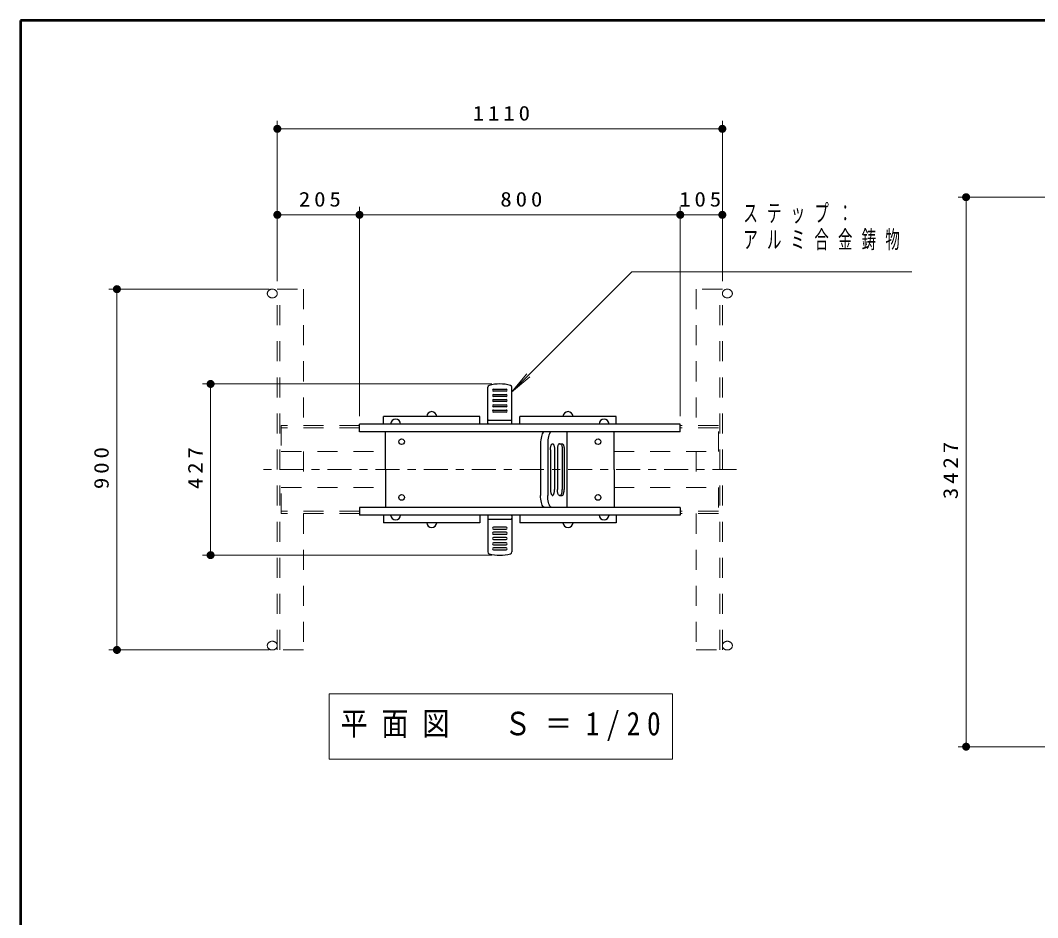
# Model space of a CAD drawing. Units: millimetres on the paper, scale 1:20, with parts at other scales. Extents: x -365 to 0, y 0 to 257.
# Drawn here: x -365 to -238.1, y 145.1 to 257 of the extents above; entities that cross this region are included whole.
import ezdxf

# ---------------------------------------------------------------- set-up
doc = ezdxf.new("R2010")
doc.units = ezdxf.units.MM
doc.linetypes.add('USER1', pattern=[4.5, 2.5, -2])
doc.linetypes.add('USER2', pattern=[6, 3, -1, 1, -1])
doc.layers.add('LY_1', color=7, linetype='Continuous', lineweight=13)
doc.styles.add('ＭＳ ゴシック', font='')
doc.styles.get('ＭＳ ゴシック').set_extended_font_data('MS Gothic')

# ---------------------------------------------------------------- blocks, each defined once
blk = doc.blocks.new('filled_dot')
at = {"color": 0, "linetype": 'Continuous', "lineweight": -2, "const_width": 1.25}
blk.add_lwpolyline([(-0.625, 0, 1), (0.625, 0, 1)], format="xyb", close=True, dxfattribs=at)

msp = doc.modelspace()

# ---------------------------------------------------------------- linework, layer by layer
at = {"layer": 'LY_1', "lineweight": 50}
for p, q in [((0, 257), (-365, 257)), ((-365, 257), (-365, 0))]:
    msp.add_line(p, q, dxfattribs=at)
at = {"layer": 'LY_1'}
for p, q in [((-332.955, 224.47), (-332.955, 244.47)), ((-277.455, 224.47), (-277.455, 244.47)), ((-332.955, 243.47), (-277.455, 243.47)), ((-218.412, 234.943), (-248.059, 234.943)), ((-247.059, 166.403), (-247.059, 234.943)), ((-332.955, 224.47), (-332.955, 233.742)), ((-322.703, 207.645), (-322.703, 233.742)), ((-282.703, 207.645), (-282.703, 233.742)), ((-277.455, 224.47), (-277.455, 233.742)), ((-332.955, 232.742), (-322.703, 232.742)), ((-322.703, 232.742), (-282.703, 232.742)), ((-282.703, 232.742), (-277.455, 232.742)), ((-288.753, 225.617), (-303.759, 210.611)), ((-288.753, 225.617), (-253.835, 225.617)), ((-333.955, 223.47), (-353.955, 223.47)), ((-352.955, 178.47), (-352.955, 223.47)), ((-303.759, 210.611), (-301.831, 212.909)), ((-303.759, 210.611), (-301.461, 212.539)), ((-306.203, 211.645), (-342.275, 211.645)), ((-341.275, 190.295), (-341.275, 211.645)), ((-306.203, 190.295), (-342.275, 190.295)), ((-333.955, 178.47), (-353.955, 178.47)), ((-326.483, 173), (-326.483, 164.867)), ((-283.683, 173), (-326.483, 173)), ((-283.683, 164.867), (-283.683, 173)), ((-218.412, 166.403), (-248.059, 166.403)), ((-326.483, 164.867), (-283.683, 164.867))]:
    msp.add_line(p, q, dxfattribs=at)
at = {"layer": 'LY_1', "linetype": 'USER1'}
for p, q in [((-332.955, 223.47), (-329.705, 223.47)), ((-332.955, 178.47), (-332.955, 223.47)), ((-332.655, 178.47), (-332.655, 223.47)), ((-329.705, 223.47), (-329.705, 206.47)), ((-277.455, 223.47), (-280.705, 223.47)), ((-280.705, 223.47), (-280.705, 206.47)), ((-277.755, 178.47), (-277.755, 223.47)), ((-277.455, 178.47), (-277.455, 223.47)), ((-322.703, 206.47), (-332.455, 206.47)), ((-332.455, 206.47), (-332.455, 203.22)), ((-322.703, 206.17), (-332.455, 206.17)), ((-277.955, 206.47), (-282.703, 206.47)), ((-277.955, 206.17), (-282.703, 206.17)), ((-277.955, 203.22), (-277.955, 206.47)), ((-332.455, 203.22), (-319.453, 203.22)), ((-329.705, 203.22), (-329.705, 198.72)), ((-290.953, 203.22), (-277.955, 203.22)), ((-280.705, 203.22), (-280.705, 198.72)), ((-332.455, 198.72), (-319.453, 198.72)), ((-332.455, 195.47), (-332.455, 198.72)), ((-290.953, 198.72), (-277.955, 198.72)), ((-277.955, 198.72), (-277.955, 195.47)), ((-322.703, 195.77), (-332.455, 195.77)), ((-322.703, 195.47), (-332.455, 195.47)), ((-329.705, 195.47), (-329.705, 178.47)), ((-277.955, 195.77), (-282.703, 195.77)), ((-277.955, 195.47), (-282.703, 195.47)), ((-280.705, 195.47), (-280.705, 178.47)), ((-329.705, 178.47), (-332.955, 178.47)), ((-280.705, 178.47), (-277.455, 178.47))]:
    msp.add_line(p, q, dxfattribs=at)
at = {"layer": 'LY_1', "lineweight": 25}
for p, q in [((-306.703, 206.745), (-306.703, 211.228)), ((-305.978, 210.995), (-304.428, 210.995)), ((-304.428, 210.745), (-305.978, 210.745)), ((-303.703, 206.745), (-303.703, 211.228)), ((-305.978, 210.345), (-304.428, 210.345)), ((-304.428, 210.095), (-305.978, 210.095)), ((-305.978, 209.695), (-304.428, 209.695)), ((-304.428, 209.445), (-305.978, 209.445)), ((-305.978, 209.045), (-304.428, 209.045)), ((-304.428, 208.795), (-305.978, 208.795)), ((-305.978, 208.395), (-304.428, 208.395)), ((-304.428, 208.145), (-305.978, 208.145)), ((-319.703, 206.645), (-319.703, 207.595)), ((-307.703, 207.595), (-319.703, 207.595)), ((-307.703, 206.645), (-307.703, 207.595)), ((-306.603, 207.145), (-303.803, 207.145)), ((-302.703, 206.645), (-302.703, 207.595)), ((-290.703, 207.595), (-302.703, 207.595)), ((-290.703, 206.645), (-290.703, 207.595)), ((-322.703, 205.695), (-322.703, 206.645)), ((-282.703, 206.645), (-322.703, 206.645)), ((-282.703, 205.695), (-322.703, 205.695)), ((-319.453, 200.97), (-319.453, 205.695)), ((-296.836, 205.695), (-296.836, 196.245)), ((-290.953, 200.97), (-290.953, 205.695)), ((-282.703, 205.695), (-282.703, 206.645)), ((-300.123, 204.195), (-300.123, 197.745)), ((-299.23, 204.195), (-299.23, 197.745)), ((-298.888, 203.445), (-298.888, 198.495)), ((-298.375, 203.445), (-298.375, 198.495)), ((-298.033, 203.445), (-298.033, 198.495)), ((-297.777, 204.195), (-297.435, 204.195)), ((-297.413, 203.445), (-297.413, 198.495)), ((-297.178, 203.445), (-297.178, 198.495)), ((-319.453, 200.97), (-319.453, 196.245)), ((-290.953, 200.97), (-290.953, 196.245)), ((-297.777, 197.745), (-297.435, 197.745)), ((-282.703, 196.245), (-322.703, 196.245)), ((-322.703, 196.245), (-322.703, 195.295)), ((-282.703, 196.245), (-282.703, 195.295)), ((-282.703, 195.295), (-322.703, 195.295)), ((-319.703, 195.295), (-319.703, 194.345)), ((-307.703, 194.345), (-319.703, 194.345)), ((-307.703, 195.295), (-307.703, 194.345)), ((-306.703, 195.195), (-306.703, 190.713)), ((-306.603, 194.795), (-303.803, 194.795)), ((-303.703, 195.195), (-303.703, 190.713)), ((-302.703, 195.295), (-302.703, 194.345)), ((-290.703, 194.345), (-302.703, 194.345)), ((-290.703, 195.295), (-290.703, 194.345)), ((-304.428, 193.795), (-305.978, 193.795)), ((-305.978, 193.545), (-304.428, 193.545)), ((-304.428, 193.145), (-305.978, 193.145)), ((-305.978, 192.895), (-304.428, 192.895)), ((-304.428, 192.495), (-305.978, 192.495)), ((-305.978, 192.245), (-304.428, 192.245)), ((-304.428, 191.845), (-305.978, 191.845)), ((-305.978, 191.595), (-304.428, 191.595)), ((-304.428, 191.195), (-305.978, 191.195)), ((-305.978, 190.945), (-304.428, 190.945))]:
    msp.add_line(p, q, dxfattribs=at)
at = {"layer": 'LY_1', "linetype": 'USER2'}
msp.add_line((-275.699, 200.97), (-334.672, 200.97), dxfattribs=at)
at = {"layer": 'LY_1', "linetype": 'USER1'}
for points in [[(-332.955, 222.929), (-332.957, 222.976), (-332.964, 223.023), (-332.976, 223.069), (-332.993, 223.114), (-333.014, 223.158), (-333.039, 223.2), (-333.068, 223.24), (-333.101, 223.277), (-333.138, 223.312), (-333.178, 223.344), (-333.221, 223.372), (-333.267, 223.398), (-333.316, 223.42), (-333.366, 223.438), (-333.418, 223.452), (-333.471, 223.462), (-333.525, 223.468), (-333.58, 223.47), (-333.634, 223.468), (-333.688, 223.462), (-333.742, 223.452), (-333.794, 223.438), (-333.844, 223.42), (-333.892, 223.398), (-333.938, 223.372), (-333.982, 223.344), (-334.022, 223.312), (-334.059, 223.277), (-334.092, 223.24), (-334.121, 223.2), (-334.146, 223.158), (-334.167, 223.114), (-334.184, 223.069), (-334.195, 223.023), (-334.203, 222.976), (-334.205, 222.929), (-334.203, 222.882), (-334.195, 222.835), (-334.184, 222.789), (-334.167, 222.744), (-334.146, 222.7), (-334.121, 222.658), (-334.092, 222.619), (-334.059, 222.581), (-334.022, 222.546), (-333.982, 222.514), (-333.938, 222.486), (-333.892, 222.46), (-333.844, 222.439), (-333.794, 222.42), (-333.742, 222.406), (-333.688, 222.396), (-333.634, 222.39), (-333.58, 222.388), (-333.525, 222.39), (-333.471, 222.396), (-333.418, 222.406), (-333.366, 222.42), (-333.316, 222.439), (-333.267, 222.46), (-333.221, 222.486), (-333.178, 222.514), (-333.138, 222.546), (-333.101, 222.581), (-333.068, 222.619), (-333.039, 222.658), (-333.014, 222.7), (-332.993, 222.744), (-332.976, 222.789), (-332.964, 222.835), (-332.957, 222.882)], [(-277.455, 222.929), (-277.453, 222.882), (-277.445, 222.835), (-277.434, 222.789), (-277.417, 222.744), (-277.396, 222.7), (-277.371, 222.658), (-277.342, 222.619), (-277.309, 222.581), (-277.272, 222.546), (-277.232, 222.514), (-277.188, 222.486), (-277.142, 222.46), (-277.094, 222.439), (-277.044, 222.42), (-276.992, 222.406), (-276.938, 222.396), (-276.884, 222.39), (-276.83, 222.388), (-276.775, 222.39), (-276.721, 222.396), (-276.668, 222.406), (-276.616, 222.42), (-276.566, 222.439), (-276.517, 222.46), (-276.471, 222.486), (-276.428, 222.514), (-276.388, 222.546), (-276.351, 222.581), (-276.318, 222.619), (-276.289, 222.658), (-276.264, 222.7), (-276.243, 222.744), (-276.226, 222.789), (-276.214, 222.835), (-276.207, 222.882), (-276.205, 222.929), (-276.207, 222.976), (-276.214, 223.023), (-276.226, 223.069), (-276.243, 223.114), (-276.264, 223.158), (-276.289, 223.2), (-276.318, 223.24), (-276.351, 223.277), (-276.388, 223.312), (-276.428, 223.344), (-276.471, 223.372), (-276.517, 223.398), (-276.566, 223.42), (-276.616, 223.438), (-276.668, 223.452), (-276.721, 223.462), (-276.775, 223.468), (-276.83, 223.47), (-276.884, 223.468), (-276.938, 223.462), (-276.992, 223.452), (-277.044, 223.438), (-277.094, 223.42), (-277.142, 223.398), (-277.188, 223.372), (-277.232, 223.344), (-277.272, 223.312), (-277.309, 223.277), (-277.342, 223.24), (-277.371, 223.2), (-277.396, 223.158), (-277.417, 223.114), (-277.434, 223.069), (-277.445, 223.023), (-277.453, 222.976)], [(-332.955, 179.012), (-332.957, 179.059), (-332.964, 179.106), (-332.976, 179.152), (-332.993, 179.197), (-333.014, 179.24), (-333.039, 179.282), (-333.068, 179.322), (-333.101, 179.36), (-333.138, 179.394), (-333.178, 179.426), (-333.221, 179.455), (-333.267, 179.48), (-333.316, 179.502), (-333.366, 179.52), (-333.418, 179.534), (-333.471, 179.545), (-333.525, 179.551), (-333.58, 179.553), (-333.634, 179.551), (-333.688, 179.545), (-333.742, 179.534), (-333.794, 179.52), (-333.844, 179.502), (-333.892, 179.48), (-333.938, 179.455), (-333.982, 179.426), (-334.022, 179.394), (-334.059, 179.36), (-334.092, 179.322), (-334.121, 179.282), (-334.146, 179.24), (-334.167, 179.197), (-334.184, 179.152), (-334.195, 179.106), (-334.203, 179.059), (-334.205, 179.012), (-334.203, 178.964), (-334.195, 178.918), (-334.184, 178.872), (-334.167, 178.826), (-334.146, 178.783), (-334.121, 178.741), (-334.092, 178.701), (-334.059, 178.664), (-334.022, 178.629), (-333.982, 178.597), (-333.938, 178.568), (-333.892, 178.543), (-333.844, 178.521), (-333.794, 178.503), (-333.742, 178.489), (-333.688, 178.479), (-333.634, 178.472), (-333.58, 178.47), (-333.525, 178.472), (-333.471, 178.479), (-333.418, 178.489), (-333.366, 178.503), (-333.316, 178.521), (-333.267, 178.543), (-333.221, 178.568), (-333.178, 178.597), (-333.138, 178.629), (-333.101, 178.664), (-333.068, 178.701), (-333.039, 178.741), (-333.014, 178.783), (-332.993, 178.826), (-332.976, 178.872), (-332.964, 178.918), (-332.957, 178.964)], [(-277.455, 179.012), (-277.453, 178.964), (-277.445, 178.918), (-277.434, 178.872), (-277.417, 178.826), (-277.396, 178.783), (-277.371, 178.741), (-277.342, 178.701), (-277.309, 178.664), (-277.272, 178.629), (-277.232, 178.597), (-277.188, 178.568), (-277.142, 178.543), (-277.094, 178.521), (-277.044, 178.503), (-276.992, 178.489), (-276.938, 178.479), (-276.884, 178.472), (-276.83, 178.47), (-276.775, 178.472), (-276.721, 178.479), (-276.668, 178.489), (-276.616, 178.503), (-276.566, 178.521), (-276.517, 178.543), (-276.471, 178.568), (-276.428, 178.597), (-276.388, 178.629), (-276.351, 178.664), (-276.318, 178.701), (-276.289, 178.741), (-276.264, 178.783), (-276.243, 178.826), (-276.226, 178.872), (-276.214, 178.918), (-276.207, 178.964), (-276.205, 179.012), (-276.207, 179.059), (-276.214, 179.106), (-276.226, 179.152), (-276.243, 179.197), (-276.264, 179.24), (-276.289, 179.282), (-276.318, 179.322), (-276.351, 179.36), (-276.388, 179.394), (-276.428, 179.426), (-276.471, 179.455), (-276.517, 179.48), (-276.566, 179.502), (-276.616, 179.52), (-276.668, 179.534), (-276.721, 179.545), (-276.775, 179.551), (-276.83, 179.553), (-276.884, 179.551), (-276.938, 179.545), (-276.992, 179.534), (-277.044, 179.52), (-277.094, 179.502), (-277.142, 179.48), (-277.188, 179.455), (-277.232, 179.426), (-277.272, 179.394), (-277.309, 179.36), (-277.342, 179.322), (-277.371, 179.282), (-277.396, 179.24), (-277.417, 179.197), (-277.434, 179.152), (-277.445, 179.106), (-277.453, 179.059)]]:
    msp.add_lwpolyline(points, close=True, dxfattribs=at)
at = {"layer": 'LY_1', "lineweight": 25}
for points in [[(-299.61, 205.695), (-299.69, 205.677), (-299.769, 205.622), (-299.843, 205.532), (-299.912, 205.409), (-299.973, 205.256), (-300.025, 205.077), (-300.067, 204.876), (-300.098, 204.659), (-300.117, 204.43), (-300.123, 204.195)], [(-298.717, 205.695), (-298.798, 205.677), (-298.876, 205.622), (-298.95, 205.532), (-299.019, 205.409), (-299.08, 205.256), (-299.132, 205.077), (-299.174, 204.876), (-299.205, 204.659), (-299.224, 204.43), (-299.23, 204.195)], [(-298.888, 203.445), (-298.886, 203.543), (-298.88, 203.639), (-298.869, 203.732), (-298.854, 203.82), (-298.835, 203.902), (-298.813, 203.976), (-298.788, 204.04), (-298.76, 204.095), (-298.73, 204.138), (-298.698, 204.17), (-298.665, 204.189), (-298.632, 204.195), (-298.598, 204.189), (-298.565, 204.17), (-298.534, 204.138), (-298.504, 204.095), (-298.476, 204.04), (-298.45, 203.976), (-298.428, 203.902), (-298.41, 203.82), (-298.395, 203.732), (-298.384, 203.639), (-298.377, 203.543), (-298.375, 203.445)], [(-297.777, 204.195), (-297.817, 204.186), (-297.856, 204.159), (-297.893, 204.114), (-297.928, 204.052), (-297.958, 203.976), (-297.984, 203.886), (-298.005, 203.786), (-298.021, 203.677), (-298.03, 203.563), (-298.033, 203.445)], [(-297.67, 204.195), (-297.629, 204.186), (-297.59, 204.159), (-297.553, 204.114), (-297.519, 204.052), (-297.488, 203.976), (-297.462, 203.886), (-297.441, 203.786), (-297.426, 203.677), (-297.416, 203.563), (-297.413, 203.445)], [(-297.435, 204.195), (-297.395, 204.186), (-297.355, 204.159), (-297.318, 204.114), (-297.284, 204.052), (-297.253, 203.976), (-297.227, 203.886), (-297.206, 203.786), (-297.191, 203.677), (-297.181, 203.563), (-297.178, 203.445)], [(-298.888, 198.495), (-298.886, 198.397), (-298.88, 198.301), (-298.869, 198.208), (-298.854, 198.12), (-298.835, 198.039), (-298.813, 197.965), (-298.788, 197.9), (-298.76, 197.846), (-298.73, 197.802), (-298.698, 197.771), (-298.665, 197.752), (-298.632, 197.745), (-298.598, 197.752), (-298.565, 197.771), (-298.534, 197.802), (-298.504, 197.846), (-298.476, 197.9), (-298.45, 197.965), (-298.428, 198.039), (-298.41, 198.12), (-298.395, 198.208), (-298.384, 198.301), (-298.377, 198.397), (-298.375, 198.495)], [(-297.777, 197.745), (-297.817, 197.755), (-297.856, 197.782), (-297.893, 197.827), (-297.928, 197.889), (-297.958, 197.965), (-297.984, 198.055), (-298.005, 198.155), (-298.021, 198.264), (-298.03, 198.378), (-298.033, 198.495)], [(-297.67, 197.745), (-297.629, 197.755), (-297.59, 197.782), (-297.553, 197.827), (-297.519, 197.889), (-297.488, 197.965), (-297.462, 198.055), (-297.441, 198.155), (-297.426, 198.264), (-297.416, 198.378), (-297.413, 198.495)], [(-297.435, 197.745), (-297.395, 197.755), (-297.355, 197.782), (-297.318, 197.827), (-297.284, 197.889), (-297.253, 197.965), (-297.227, 198.055), (-297.206, 198.155), (-297.191, 198.264), (-297.181, 198.378), (-297.178, 198.495)], [(-299.61, 196.245), (-299.69, 196.264), (-299.769, 196.319), (-299.843, 196.409), (-299.912, 196.532), (-299.973, 196.685), (-300.025, 196.864), (-300.067, 197.064), (-300.098, 197.282), (-300.117, 197.511), (-300.123, 197.745)], [(-298.717, 196.245), (-298.798, 196.264), (-298.876, 196.319), (-298.95, 196.409), (-299.019, 196.532), (-299.08, 196.685), (-299.132, 196.864), (-299.174, 197.064), (-299.205, 197.282), (-299.224, 197.511), (-299.23, 197.745)]]:
    msp.add_lwpolyline(points, dxfattribs=at)
for centre in [(-317.453, 204.445), (-292.953, 204.445), (-317.453, 197.495), (-292.953, 197.495)]:
    msp.add_circle(centre, 0.35, dxfattribs=at)
for centre, radius, start, end in [((-306.453, 211.228), 0.25, 105.25752, 180), ((-305.203, 206.645), 5, 74.74248, 105.25752), ((-305.978, 210.87), 0.125, 90, 270), ((-304.428, 210.87), 0.125, 270, 90), ((-303.953, 211.228), 0.25, 0, 74.74248), ((-305.978, 210.22), 0.125, 90, 270), ((-305.978, 209.57), 0.125, 90, 270), ((-304.428, 210.22), 0.125, 270, 90), ((-304.428, 209.57), 0.125, 270, 90), ((-313.703, 207.57), 0.625, 2.33828, 177.66172), ((-305.978, 208.92), 0.125, 90, 270), ((-305.978, 208.27), 0.125, 90, 270), ((-304.428, 208.92), 0.125, 270, 90), ((-304.428, 208.27), 0.125, 270, 90), ((-296.703, 207.57), 0.625, 2.33828, 177.66172), ((-318.203, 206.62), 0.625, 2.33828, 177.66172), ((-306.603, 207.045), 0.1, 90, 180), ((-303.803, 207.045), 0.1, 0, 90), ((-292.203, 206.62), 0.625, 2.33828, 177.66172), ((-306.603, 206.745), 0.1, 180, 270), ((-303.803, 206.745), 0.1, 270, 0), ((-318.203, 195.321), 0.625, 182.33828, 357.66172), ((-313.703, 194.371), 0.625, 182.33828, 357.66172), ((-306.603, 195.195), 0.1, 90, 180), ((-306.603, 194.895), 0.1, 180, 270), ((-303.803, 195.195), 0.1, 0, 90), ((-303.803, 194.895), 0.1, 270, 0), ((-296.703, 194.371), 0.625, 182.33828, 357.66172), ((-292.203, 195.321), 0.625, 182.33828, 357.66172), ((-305.978, 193.67), 0.125, 90, 270), ((-305.978, 193.02), 0.125, 90, 270), ((-304.428, 193.67), 0.125, 270, 90), ((-304.428, 193.02), 0.125, 270, 90), ((-305.978, 192.37), 0.125, 90, 270), ((-305.978, 191.72), 0.125, 90, 270), ((-304.428, 192.37), 0.125, 270, 90), ((-304.428, 191.72), 0.125, 270, 90), ((-306.453, 190.713), 0.25, 180, 254.74248), ((-305.203, 195.295), 5, 254.74248, 285.25752), ((-305.978, 191.07), 0.125, 90, 270), ((-304.428, 191.07), 0.125, 270, 90), ((-303.953, 190.713), 0.25, 285.25752, 0)]:
    msp.add_arc(centre, radius, start, end, dxfattribs=at)

# ---------------------------------------------------------------- block references
at = {"layer": 'LY_1', "xscale": 0.4, "yscale": 0.4}
for p in [(-332.955, 243.47), (-332.955, 232.742), (-322.703, 232.742), (-282.703, 232.742)]:
    msp.add_blockref('filled_dot', p, dxfattribs=at)
for p, rotation in [((-277.455, 243.47), 180), ((-247.059, 234.943), 270), ((-322.703, 232.742), 180), ((-282.703, 232.742), 180), ((-277.455, 232.742), 180), ((-352.955, 223.47), 270), ((-341.275, 211.645), 270), ((-341.275, 190.295), 90), ((-352.955, 178.47), 90), ((-247.059, 166.403), 90)]:
    msp.add_blockref('filled_dot', p, dxfattribs=dict(at, rotation=rotation))

# ---------------------------------------------------------------- texts
at = {"layer": 'LY_1', "style": 'ＭＳ ゴシック'}
for s, insert, char_height, attachment_point in [('\\T1.33;\\W1.15;1110', (-304.777, 244.47), 1.833, 8), ('\\T1.33;\\W1.15;205', (-327.414, 233.742), 1.833, 8), ('\\T1.33;\\W1.15;800', (-302.287, 233.742), 1.833, 8), ('\\T1.33;\\W1.15;105', (-279.987, 233.742), 1.833, 8), ('\\T1.64;\\W0.6;ステップ：', (-274.835, 234.067), 2.199, 1), ('\\T1.64;\\W0.6;アルミ合金鋳物', (-274.835, 230.767), 2.199, 1), ('\\T1.5;\\W0.85;平面図\u3000Ｓ＝1/20', (-325.083, 168.934), 2.933, 4)]:
    msp.add_mtext(s, dxfattribs=dict(at, insert=insert, char_height=char_height, attachment_point=attachment_point))
at = {"layer": 'LY_1', "char_height": 1.833, "attachment_point": 8, "rotation": 90, "style": 'ＭＳ ゴシック'}
for s, insert in [('\\T1.33;\\W1.15;3427', (-248.059, 201.09)), ('\\T1.33;\\W1.15;900', (-353.955, 201.387)), ('\\T1.33;\\W1.15;427', (-342.275, 201.387))]:
    msp.add_mtext(s, dxfattribs=dict(at, insert=insert))

doc.saveas('drawing.dxf')
